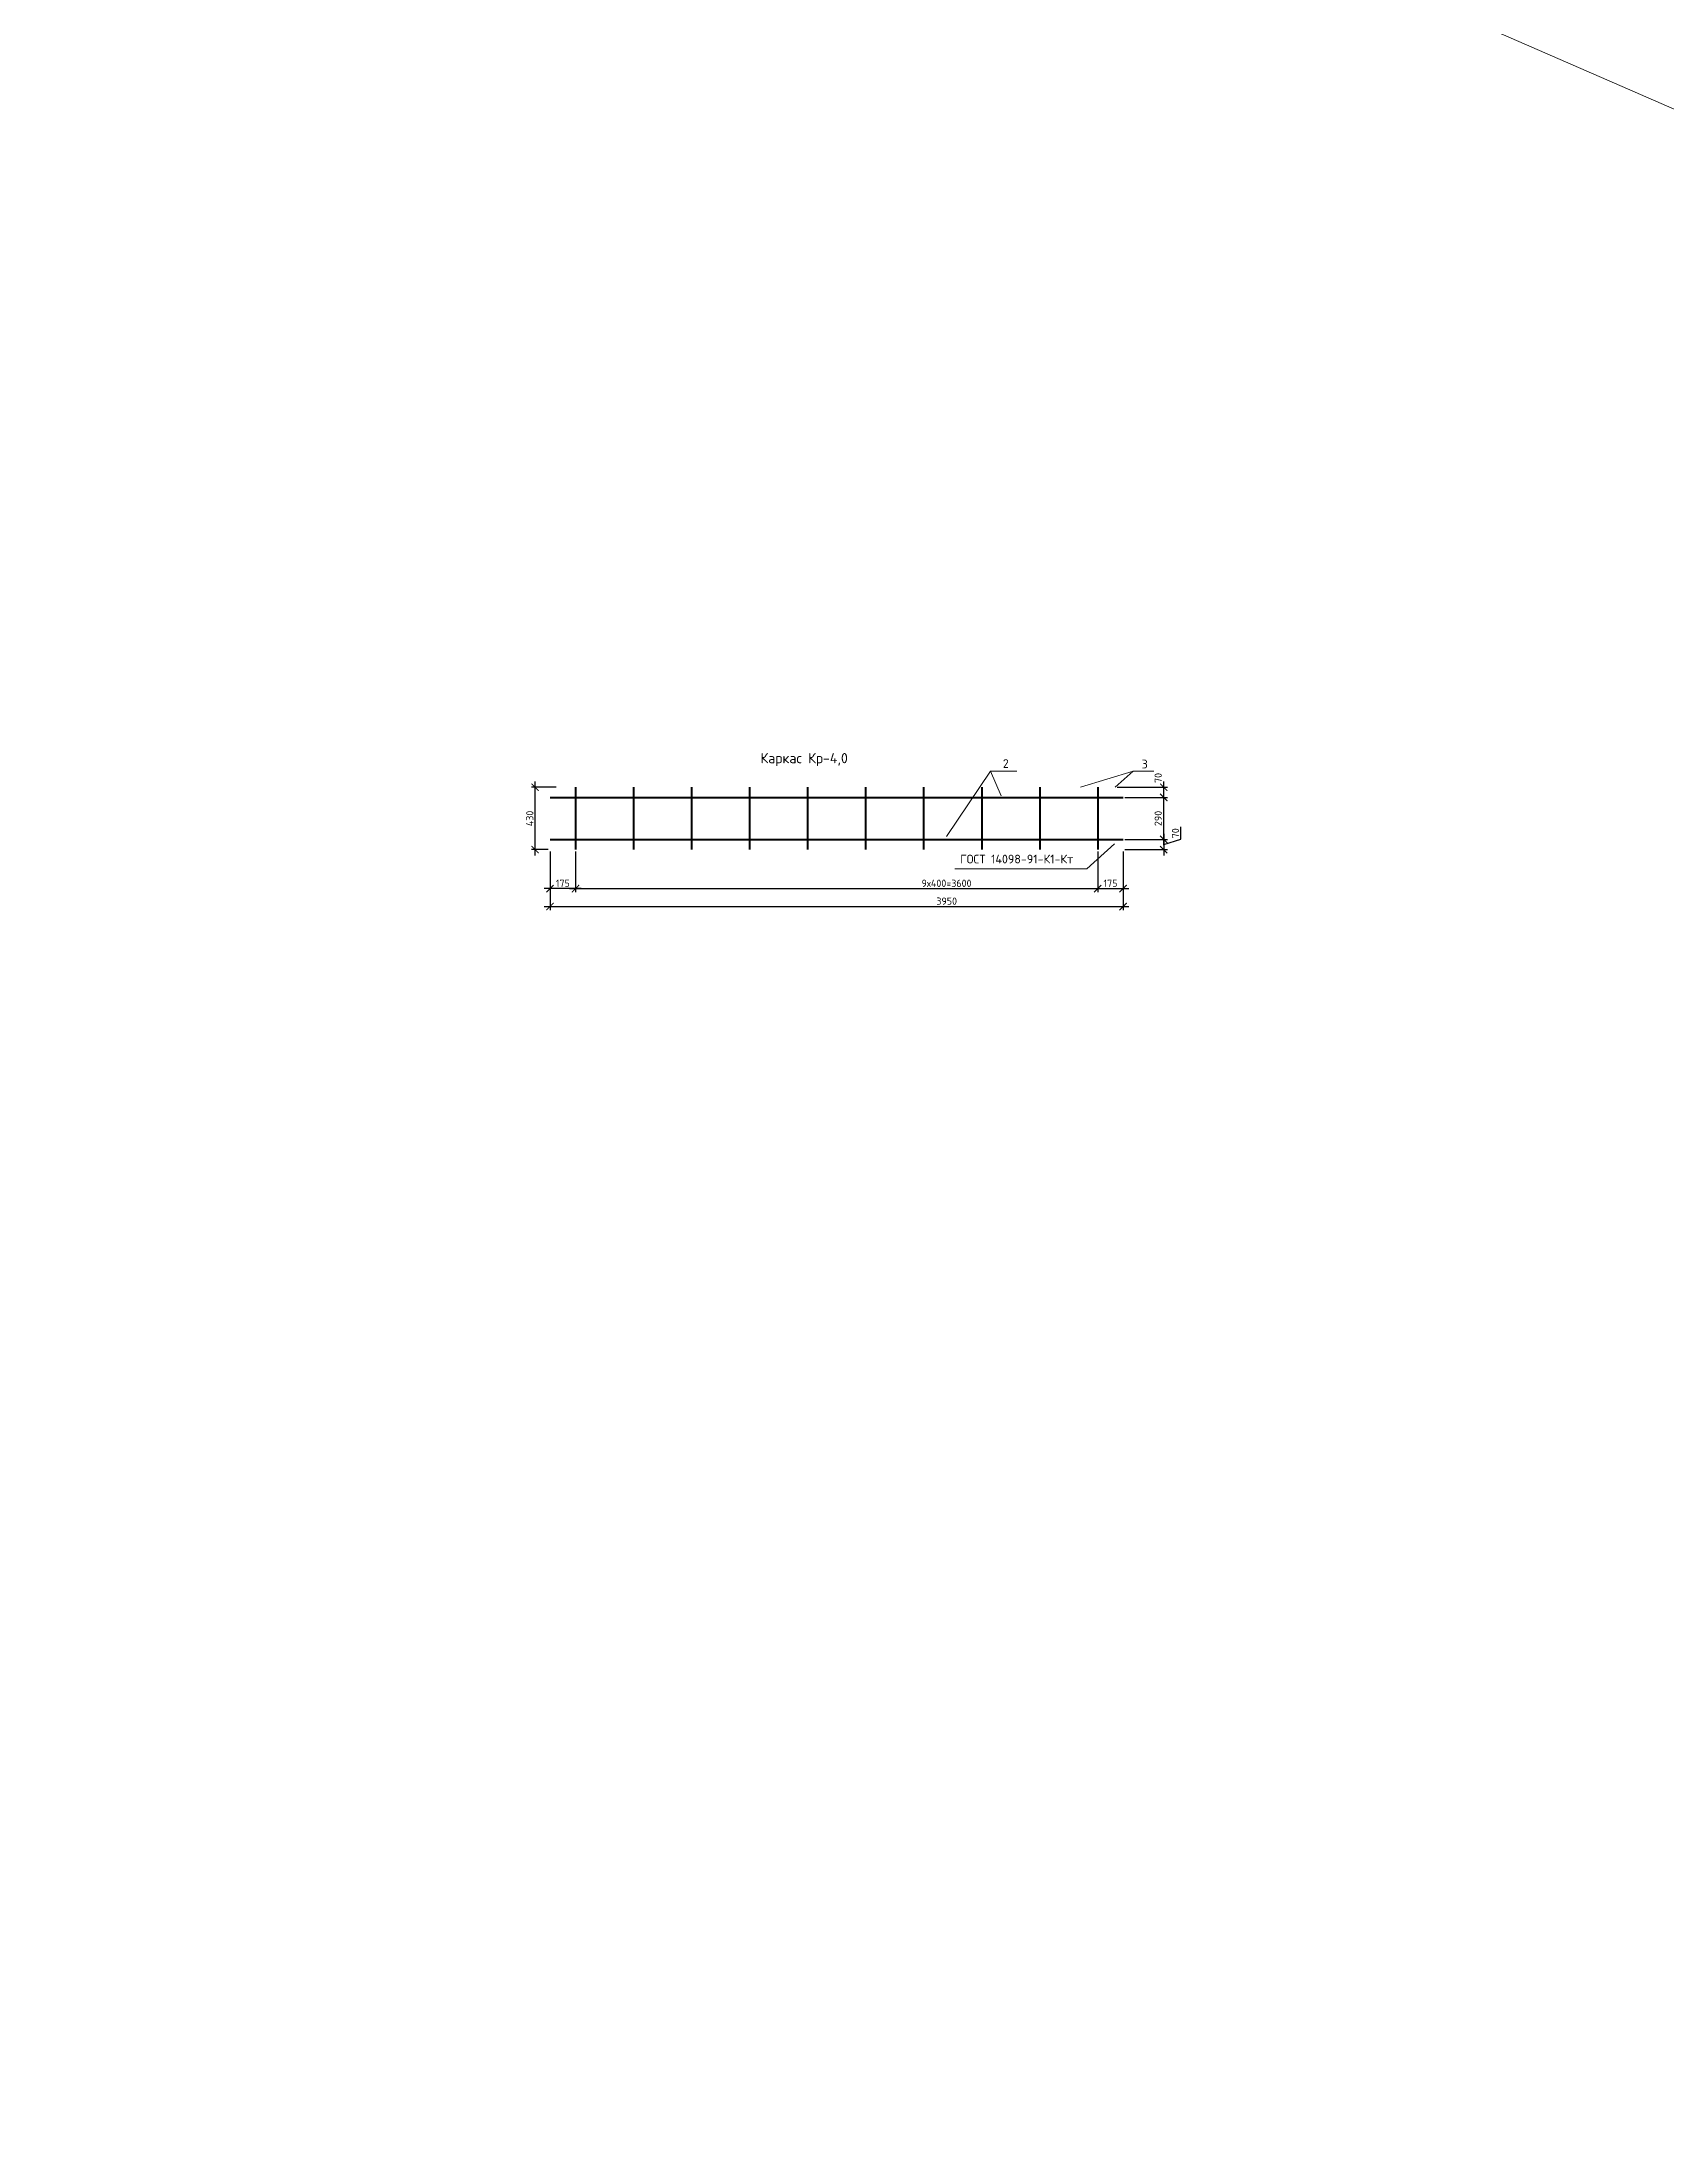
# Model space of a CAD drawing. Header units: metres. Extents: x 407396 to 516262, y -257300 to -131999.
# Drawn here: x 456491 to 467691, y -172847 to -158533 of the extents above; entities that cross this region are included whole.
import ezdxf

# ---------------------------------------------------------------- set-up
doc = ezdxf.new("R2010")
doc.units = ezdxf.units.M
doc.header["$PDSIZE"] = 1
doc.layers.get('0').update_dxf_attribs({"lineweight": 0})
doc.layers.get('Defpoints').update_dxf_attribs({"color": 3})
doc.layers.add('помощь', color=1, linetype='Continuous', lineweight=0, plot=False)
for name, color, linetype, lineweight in [('разм.', 7, 'Continuous', 18), ('размеры', 7, 'Continuous', 15), ('Стены', 7, 'Continuous', 50), ('текст', 7, 'Continuous', 18)]:
    doc.layers.add(name, color=color, linetype=linetype, lineweight=lineweight)
doc.styles.add('ISOCPEUR', font='isocpeur.ttf')
doc.styles.add('ГОСТ 2.304', font='CS_Gost2304.shx')
doc.dimstyles.new('СПДС', dxfattribs={"dimscale": 100, "dimtxt": 2.5, "dimasz": 2.5, "dimexe": 1.25, "dimexo": 0.625, "dimtad": 1, "dimdec": 0, "dimrnd": 0.001, "dimtxsty": 'ГОСТ 2.304', "dimblk": 'ARCHTICK', "dimblk1": 'ARCHTICK', "dimblk2": 'ARCHTICK', "dimcen": 2.5, "dimdle": 2, "dimadec": 0, "dimazin": 2, "dimtfac": 0.75, "dimtdec": 4, "dimtmove": 1, "dimatfit": 3, "dimfxl": 1, "dimtolj": 1, "dimarcsym": 1})

# ---------------------------------------------------------------- blocks, each defined once
blk = doc.blocks.new('_ArchTick')
at = {"color": 0, "linetype": 'ByBlock', "lineweight": 30, "const_width": 0.15}
blk.add_lwpolyline([(-0.5, -0.5), (0.5, 0.5)], dxfattribs=at)
blk = doc.blocks.new('*D83')
at = {"layer": 'Defpoints', "color": 0, "ltscale": 10, "transparency": 16777216}
for p in [(459996, -164102), (460171, -164102), (459996, -164371)]:
    blk.add_point(p, dxfattribs=at)
at = {"layer": 'размеры', "color": 0, "lineweight": -2, "ltscale": 10, "transparency": 16777216}
for p, q in [((459996, -164114), (459996, -164396)), ((460171, -164114), (460171, -164396)), ((460211, -164371), (459956, -164371))]:
    blk.add_line(p, q, dxfattribs=at)
at = {"layer": 'размеры', "color": 0, "lineweight": -2, "ltscale": 10, "transparency": 16777216, "xscale": 50, "yscale": 50, "zscale": 50, "rotation": 180}
blk.add_blockref('_ArchTick', (459996, -164371), dxfattribs=at)
at = {"layer": 'размеры', "color": 0, "lineweight": -2, "ltscale": 10, "transparency": 16777216, "xscale": 50, "yscale": 50, "zscale": 50}
blk.add_blockref('_ArchTick', (460171, -164371), dxfattribs=at)
at = {"layer": 'размеры', "color": 0, "ltscale": 10, "transparency": 16777216, "insert": (460084, -164334), "char_height": 50, "attachment_point": 5, "style": 'ISOCPEUR'}
blk.add_mtext('\\A1;175', dxfattribs=at)
blk = doc.blocks.new('*D84')
at = {"layer": 'Defpoints', "color": 0, "ltscale": 10, "transparency": 16777216}
for p in [(460171, -164102), (463771, -164102), (463771, -164371)]:
    blk.add_point(p, dxfattribs=at)
at = {"layer": 'размеры', "color": 0, "lineweight": -2, "ltscale": 10, "transparency": 16777216}
for p, q in [((460171, -164114), (460171, -164396)), ((463771, -164114), (463771, -164396)), ((460131, -164371), (463811, -164371))]:
    blk.add_line(p, q, dxfattribs=at)
at = {"layer": 'размеры', "color": 0, "lineweight": -2, "ltscale": 10, "transparency": 16777216, "xscale": 50, "yscale": 50, "zscale": 50, "rotation": 180}
blk.add_blockref('_ArchTick', (460171, -164371), dxfattribs=at)
at = {"layer": 'размеры', "color": 0, "lineweight": -2, "ltscale": 10, "transparency": 16777216, "xscale": 50, "yscale": 50, "zscale": 50}
blk.add_blockref('_ArchTick', (463771, -164371), dxfattribs=at)
at = {"layer": 'размеры', "color": 0, "ltscale": 10, "transparency": 16777216, "insert": (462729, -164334), "char_height": 50, "attachment_point": 5, "style": 'ISOCPEUR'}
blk.add_mtext('\\A1;9х400=3600', dxfattribs=at)
blk = doc.blocks.new('*D85')
at = {"layer": 'Defpoints', "color": 0, "ltscale": 10, "transparency": 16777216}
for p in [(463771, -164102), (463946, -164102), (463946, -164371)]:
    blk.add_point(p, dxfattribs=at)
at = {"layer": 'размеры', "color": 0, "lineweight": -2, "ltscale": 10, "transparency": 16777216}
for p, q in [((463771, -164114), (463771, -164396)), ((463946, -164114), (463946, -164396)), ((463731, -164371), (463986, -164371))]:
    blk.add_line(p, q, dxfattribs=at)
at = {"layer": 'размеры', "color": 0, "lineweight": -2, "ltscale": 10, "transparency": 16777216, "xscale": 50, "yscale": 50, "zscale": 50, "rotation": 180}
blk.add_blockref('_ArchTick', (463771, -164371), dxfattribs=at)
at = {"layer": 'размеры', "color": 0, "lineweight": -2, "ltscale": 10, "transparency": 16777216, "xscale": 50, "yscale": 50, "zscale": 50}
blk.add_blockref('_ArchTick', (463946, -164371), dxfattribs=at)
at = {"layer": 'размеры', "color": 0, "ltscale": 10, "transparency": 16777216, "insert": (463859, -164334), "char_height": 50, "attachment_point": 5, "style": 'ISOCPEUR'}
blk.add_mtext('\\A1;175', dxfattribs=at)
blk = doc.blocks.new('*D86')
at = {"layer": 'Defpoints', "color": 0, "ltscale": 10, "transparency": 16777216}
for p in [(459996, -164102), (463946, -164102), (463946, -164494)]:
    blk.add_point(p, dxfattribs=at)
at = {"layer": 'размеры', "color": 0, "lineweight": -2, "ltscale": 10, "transparency": 16777216}
for p, q in [((459996, -164114), (459996, -164519)), ((463946, -164114), (463946, -164519)), ((459956, -164494), (463986, -164494))]:
    blk.add_line(p, q, dxfattribs=at)
at = {"layer": 'размеры', "color": 0, "lineweight": -2, "ltscale": 10, "transparency": 16777216, "xscale": 50, "yscale": 50, "zscale": 50, "rotation": 180}
blk.add_blockref('_ArchTick', (459996, -164494), dxfattribs=at)
at = {"layer": 'размеры', "color": 0, "lineweight": -2, "ltscale": 10, "transparency": 16777216, "xscale": 50, "yscale": 50, "zscale": 50}
blk.add_blockref('_ArchTick', (463946, -164494), dxfattribs=at)
at = {"layer": 'размеры', "color": 0, "ltscale": 10, "transparency": 16777216, "insert": (462730, -164457), "char_height": 50, "attachment_point": 5, "style": 'ISOCPEUR'}
blk.add_mtext('\\A1;3950', dxfattribs=at)
blk = doc.blocks.new('*D87')
at = {"layer": 'Defpoints', "color": 0, "ltscale": 10, "transparency": 16777216}
for p in [(463946, -163742), (464226, -163742), (463946, -164032)]:
    blk.add_point(p, dxfattribs=at)
at = {"layer": 'размеры', "color": 0, "lineweight": -2, "ltscale": 10, "transparency": 16777216}
for p, q in [((463959, -163742), (464251, -163742)), ((464226, -164072), (464226, -163702)), ((463959, -164032), (464251, -164032))]:
    blk.add_line(p, q, dxfattribs=at)
at = {"layer": 'размеры', "color": 0, "lineweight": -2, "ltscale": 10, "transparency": 16777216, "xscale": 50, "yscale": 50, "zscale": 50}
for p, rotation in [((464226, -163742), 90), ((464226, -164032), 270)]:
    blk.add_blockref('_ArchTick', p, dxfattribs=dict(at, rotation=rotation))
at = {"layer": 'размеры', "color": 0, "ltscale": 10, "transparency": 16777216, "insert": (464188, -163887), "char_height": 50, "attachment_point": 5, "rotation": 90, "style": 'ISOCPEUR'}
blk.add_mtext('\\A1;290', dxfattribs=at)
blk = doc.blocks.new('*D88')
at = {"layer": 'Defpoints', "color": 0, "ltscale": 10, "transparency": 16777216}
for p in [(463946, -164032), (463946, -164102), (464226, -164102)]:
    blk.add_point(p, dxfattribs=at)
at = {"layer": 'размеры', "color": 0, "lineweight": -2, "ltscale": 10, "transparency": 16777216}
for p, q in [((463959, -164032), (464251, -164032)), ((464226, -163992), (464226, -164142)), ((464226, -164067), (464344, -164031)), ((464344, -164031), (464344, -163946)), ((463959, -164102), (464251, -164102))]:
    blk.add_line(p, q, dxfattribs=at)
at = {"layer": 'размеры', "color": 0, "lineweight": -2, "ltscale": 10, "transparency": 16777216, "xscale": 50, "yscale": 50, "zscale": 50}
for p, rotation in [((464226, -164032), 90), ((464226, -164102), 270)]:
    blk.add_blockref('_ArchTick', p, dxfattribs=dict(at, rotation=rotation))
at = {"layer": 'размеры', "color": 0, "ltscale": 10, "transparency": 16777216, "insert": (464307, -163989), "char_height": 50, "attachment_point": 5, "rotation": 90, "style": 'ISOCPEUR'}
blk.add_mtext('\\A1;70', dxfattribs=at)
blk = doc.blocks.new('*D89')
at = {"layer": 'Defpoints', "color": 0, "ltscale": 10, "transparency": 16777216}
for p in [(459893, -163672), (460051, -163672), (459996, -164102)]:
    blk.add_point(p, dxfattribs=at)
at = {"layer": 'размеры', "color": 0, "lineweight": -2, "ltscale": 10, "transparency": 16777216}
for p, q in [((460039, -163672), (459868, -163672)), ((459893, -164142), (459893, -163632)), ((459984, -164102), (459868, -164102))]:
    blk.add_line(p, q, dxfattribs=at)
at = {"layer": 'размеры', "color": 0, "lineweight": -2, "ltscale": 10, "transparency": 16777216, "xscale": 50, "yscale": 50, "zscale": 50}
for p, rotation in [((459893, -163672), 90), ((459893, -164102), 270)]:
    blk.add_blockref('_ArchTick', p, dxfattribs=dict(at, rotation=rotation))
at = {"layer": 'размеры', "color": 0, "ltscale": 10, "transparency": 16777216, "insert": (459856, -163887), "char_height": 50, "attachment_point": 5, "rotation": 90, "style": 'ISOCPEUR'}
blk.add_mtext('\\A1;430', dxfattribs=at)
blk = doc.blocks.new('*D90')
at = {"layer": 'Defpoints', "color": 0, "ltscale": 10, "transparency": 16777216}
for p in [(463891, -163672), (463946, -163742), (464226, -163672)]:
    blk.add_point(p, dxfattribs=at)
at = {"layer": 'размеры', "color": 0, "lineweight": -2, "ltscale": 10, "transparency": 16777216}
for p, q in [((463904, -163672), (464251, -163672)), ((463959, -163742), (464251, -163742)), ((464226, -163782), (464226, -163632))]:
    blk.add_line(p, q, dxfattribs=at)
at = {"layer": 'размеры', "color": 0, "lineweight": -2, "ltscale": 10, "transparency": 16777216, "xscale": 50, "yscale": 50, "zscale": 50}
for p, rotation in [((464226, -163672), 90), ((464226, -163742), 270)]:
    blk.add_blockref('_ArchTick', p, dxfattribs=dict(at, rotation=rotation))
at = {"layer": 'размеры', "color": 0, "ltscale": 10, "transparency": 16777216, "insert": (464188, -163608), "char_height": 50, "attachment_point": 5, "rotation": 90, "style": 'ISOCPEUR'}
blk.add_mtext('\\A1;70', dxfattribs=at)
blk = doc.blocks.new('*U81')
at = {"layer": 'Стены', "ltscale": 100}
blk.add_line((0, 215), (0, -215), dxfattribs=at)
blk = doc.blocks.new('*U82')
at = {"color": 0, "linetype": 'ByBlock', "lineweight": -2, "transparency": 16777216}
for p in [(-3600, 0), (-3200, 0), (-2800, 0), (-2400, 0), (-2000, 0), (-1600, 0), (-1200, 0), (-800, 0), (-400, 0), (0, 0)]:
    blk.add_blockref('*U81', p, dxfattribs=at)

msp = doc.modelspace()

# ---------------------------------------------------------------- linework, layer by layer
at = {"layer": 'помощь', "ltscale": 10}
msp.add_lwpolyline([(410771.89, -134186.93), (490960.58, -169108.26), (490960.58, -131998.65), (407396.48, -172846.57)], dxfattribs=at)
at = {"layer": 'разм.', "ltscale": 40}
for p, q in [((462729.74, -164011.8), (463032.17, -163561.63)), ((463032.17, -163561.63), (463106.07, -163731.8)), ((463032.17, -163561.63), (463213.93, -163561.63)), ((463651.3, -163671.8), (464014.97, -163562.09)), ((463891.3, -163671.8), (464014.97, -163562.09)), ((464014.97, -163562.09), (464158.12, -163562.09)), ((463886.3, -164061.8), (463695.61, -164235.18)), ((463695.61, -164235.18), (462785.68, -164235.18))]:
    msp.add_line(p, q, dxfattribs=at)
at = {"layer": 'Стены', "ltscale": 100}
for p, q in [((459996.3, -163741.8), (463946.3, -163741.8)), ((459996.3, -164031.8), (463946.3, -164031.8))]:
    msp.add_line(p, q, dxfattribs=at)

# ---------------------------------------------------------------- block references
msp.add_blockref('*U82', (463771.3, -163886.8))

# ---------------------------------------------------------------- texts
at = {"layer": 'текст', "ltscale": 90, "style": 'ISOCPEUR'}
for s, height, p in [('Каркас Кр-4,0', 70, (461445.65, -163506.47)), ('2', 60, (463117.19, -163538.55)), ('3', 60, (464073.98, -163542.07)), ('ГОСТ 14098-91-К1-Кт', 60, (462823.05, -164196.9))]:
    msp.add_text(s, height=height, rotation=360, dxfattribs=at).set_placement(p)

# ---------------------------------------------------------------- dimensions: what is measured, and where the dimension line sits
at = {"layer": 'размеры', "ltscale": 10}
dim = msp.add_linear_dim(base=(464225.68, -163671.8), p1=(463946.3, -163741.8), p2=(463891.3, -163671.8), angle=90, dimstyle='СПДС', override={"dimscale": 20, "dimdec": 1, "dimrnd": 10, "dimtxsty": 'ISOCPEUR'}, dxfattribs=at)
dim.commit()
dim.dimension.update_dxf_attribs({"geometry": '*D90', "text_midpoint": (464225.68, -163607.64), "dimtype": 160})
for base, p1, p2, override, picture, middle in [((459893.35, -163671.8), (459996.3, -164101.8), (460051.3, -163671.8), {"dimscale": 20, "dimdec": 1, "dimrnd": 10, "dimtxsty": 'ISOCPEUR'}, '*D89', (459855.85, -163886.8)), ((464225.68, -163741.8), (463946.3, -164031.8), (463946.3, -163741.8), {"dimscale": 20, "dimdec": 1, "dimrnd": 1, "dimtxsty": 'ISOCPEUR'}, '*D87', (464188.18, -163886.8)), ((464225.59, -164101.8), (463946.3, -164031.8), (463946.3, -164101.8), {"dimscale": 20, "dimdec": 1, "dimrnd": 1, "dimtxsty": 'ISOCPEUR'}, '*D88', (464306.84, -164018.67))]:
    dim = msp.add_linear_dim(base=base, p1=p1, p2=p2, angle=90, dimstyle='СПДС', override=override, dxfattribs=at)
    dim.commit()
    dim.dimension.update_dxf_attribs({"geometry": picture, "text_midpoint": middle})
for base, p1, p2, override, picture, middle in [((459996.3, -164371.35), (460171.3, -164101.8), (459996.3, -164101.8), {"dimscale": 20, "dimdec": 1, "dimrnd": 0.01, "dimtxsty": 'ISOCPEUR'}, '*D83', (460083.8, -164371.35)), ((463946.3, -164494.06), (459996.3, -164101.8), (463946.3, -164101.8), {"dimscale": 20, "dimdec": 1, "dimrnd": 10, "dimtxsty": 'ISOCPEUR'}, '*D86', (462729.74, -164494.06)), ((463946.3, -164371.35), (463771.3, -164101.8), (463946.3, -164101.8), {"dimscale": 20, "dimdec": 1, "dimrnd": 0.01, "dimtxsty": 'ISOCPEUR'}, '*D85', (463858.8, -164371.35))]:
    dim = msp.add_linear_dim(base=base, p1=p1, p2=p2, dimstyle='СПДС', override=override, dxfattribs=at)
    dim.commit()
    dim.dimension.update_dxf_attribs({"geometry": picture, "text_midpoint": middle, "dimtype": 160})
dim = msp.add_linear_dim(base=(463771.3, -164371.35), p1=(460171.3, -164101.8), p2=(463771.3, -164101.8), text='9х400=<>', dimstyle='СПДС', override={"dimscale": 20, "dimdec": 1, "dimrnd": 10, "dimtxsty": 'ISOCPEUR'}, dxfattribs=at)
dim.commit()
dim.dimension.update_dxf_attribs({"geometry": '*D84', "text_midpoint": (462729.07, -164371.35), "dimtype": 160})

doc.saveas('drawing.dxf')
